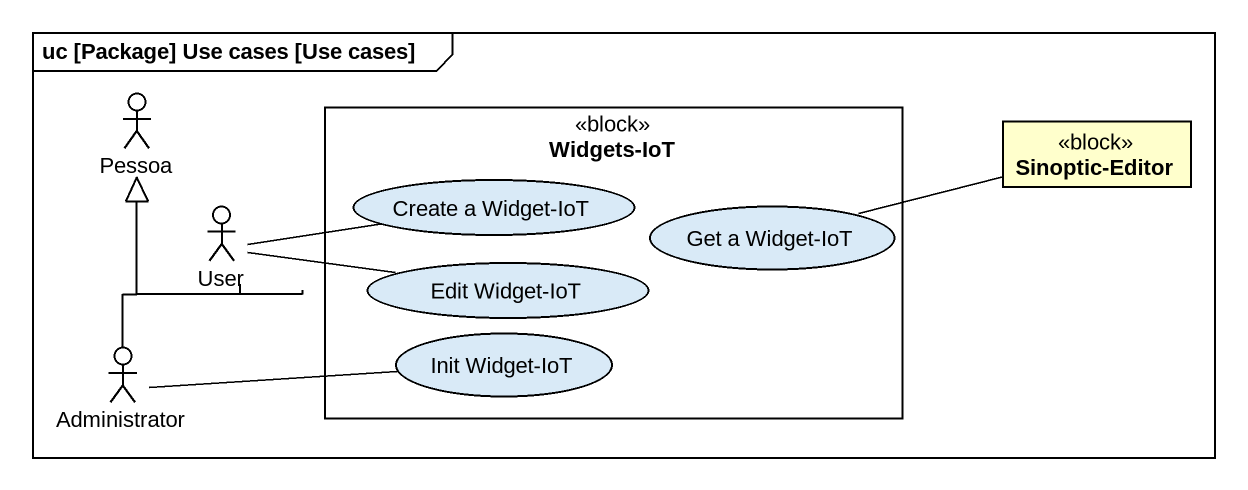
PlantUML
@startuml
mainframe uc [Package] Use cases [Use cases]
allowmixing
hide circle
hide empty members
actor Pessoa
rectangle "Widgets-IoT" as Widgets_IoT <<block>> {
  usecase "Create a Widget-IoT" as Create_a_Widget_IoT
  usecase "Edit Widget-IoT" as Edit_Widget_IoT
  usecase "Get a Widget-IoT" as Get_a_Widget_IoT
  usecase "Init Widget-IoT" as Init_Widget_IoT
}
class "Sinoptic-Editor" as Sinoptic_Editor <<block>>
actor User
actor Administrator
Sinoptic_Editor -left- Get_a_Widget_IoT
User -up-|> Pessoa
User -up-|> Pessoa
User -right- Create_a_Widget_IoT
User -right- Edit_Widget_IoT
Administrator -up-|> Pessoa
Administrator -right- Init_Widget_IoT
@enduml
